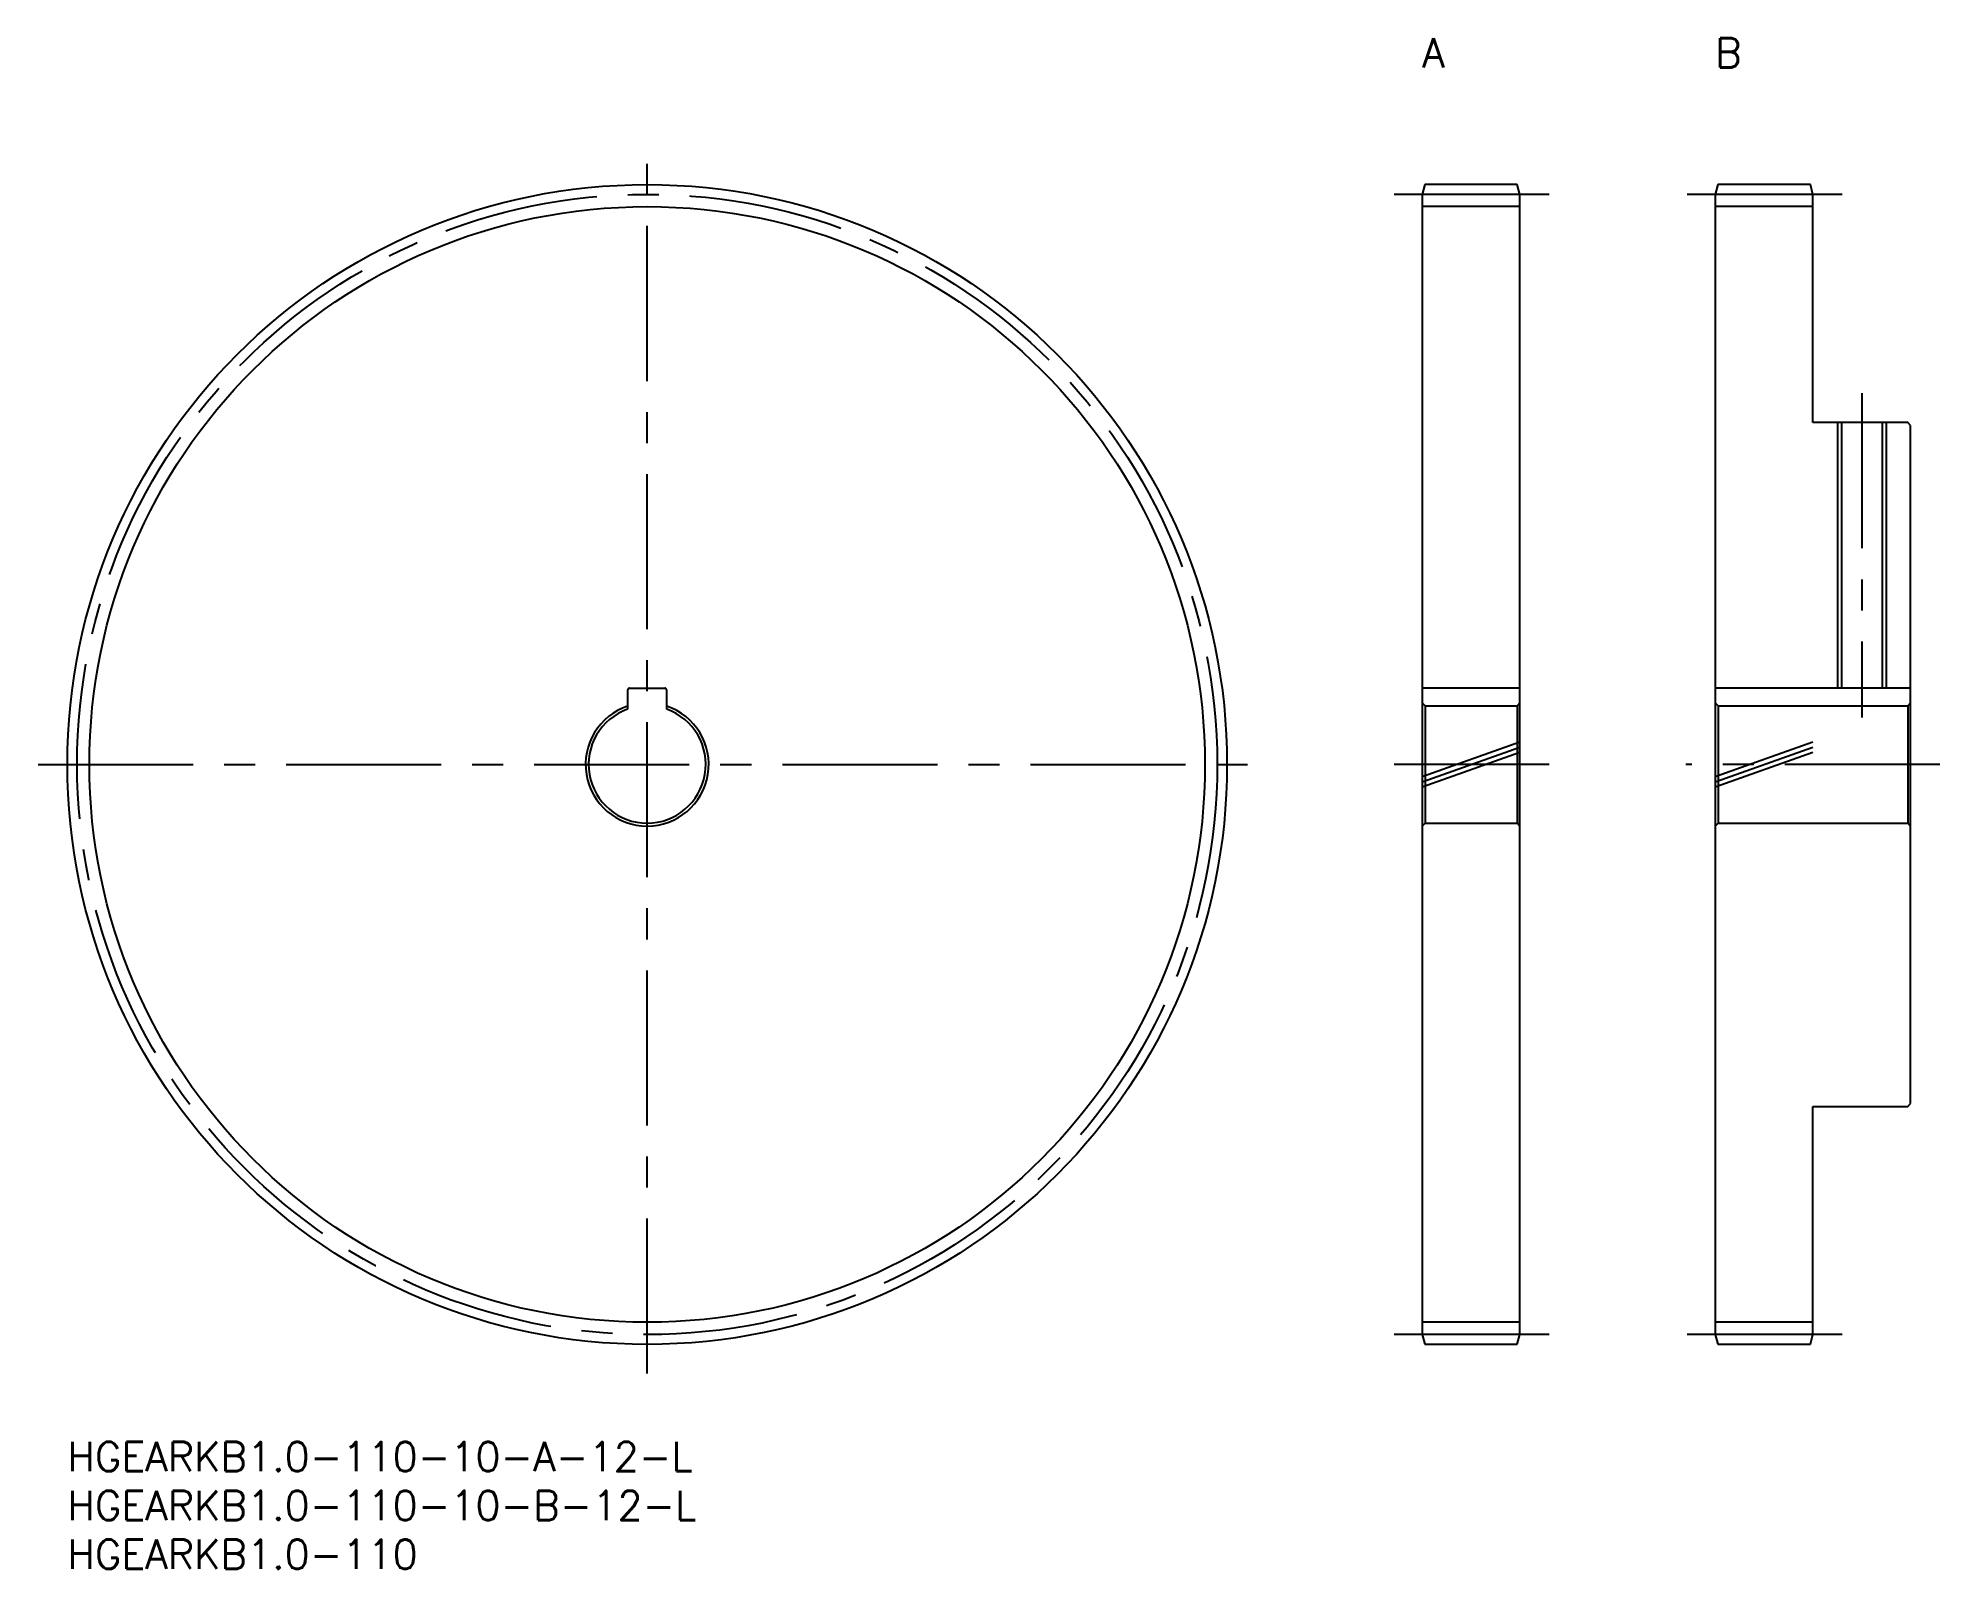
# Model space of a CAD drawing. Extents: x -3 to 192, y -13 to 144.
import ezdxf

# ---------------------------------------------------------------- set-up
doc = ezdxf.new("R2010")
doc.units = 0
doc.header["$LTSCALE"] = 0.5
doc.linetypes.add('CENTER', pattern=[50.8, 31.75, -6.35, 6.35, -6.35])
doc.linetypes.add('PHANTOM', pattern=[63.5, 31.75, -6.35, 6.35, -6.35, 6.35, -6.35])
for name, color, linetype in [('MSM_CENTER', 1, 'CENTER'), ('MSM_CONTINUOUS', 7, 'CONTINUOUS'), ('MSM_IMAGINARY', 6, 'PHANTOM'), ('MSM_NARROW', 5, 'CONTINUOUS'), ('MSM_PART_NUMBER', 7, 'CONTINUOUS')]:
    doc.layers.add(name, color=color, linetype=linetype)
doc.styles.get("Standard").update_dxf_attribs({"font": 'txt.shx', "height": 1, "bigfont": 'bigfont.shx'})

# ---------------------------------------------------------------- blocks, each defined once
blk = doc.blocks.new('*U27')
at = {"layer": 'MSM_PART_NUMBER'}
blk.add_text('A', height=3, dxfattribs=at).set_placement((138.71, 140.71))
blk = doc.blocks.new('*U28')
at = {"layer": 'MSM_PART_NUMBER'}
blk.add_text('B', height=3, dxfattribs=at).set_placement((168.71, 140.71))
blk = doc.blocks.new('*U29')
at = {"layer": 'MSM_PART_NUMBER'}
blk.add_text('HGEARKB1.0-110-10-A-12-L', height=3, dxfattribs=at).set_placement((0, -3))
blk = doc.blocks.new('*U30')
at = {"layer": 'MSM_PART_NUMBER'}
blk.add_text('HGEARKB1.0-110-10-B-12-L', height=3, dxfattribs=at).set_placement((0, -8))
blk = doc.blocks.new('*U31')
at = {"layer": 'MSM_PART_NUMBER'}
blk.add_text('HGEARKB1.0-110', height=3, dxfattribs=at).set_placement((0, -13))

msp = doc.modelspace()

# ---------------------------------------------------------------- linework, layer by layer
at = {"layer": 'MSM_CENTER'}
for p, q in [((59.36, 7), (59.36, 131.71)), ((151.71, 127.71), (135.71, 127.71)), ((181.71, 127.71), (165.71, 127.71)), ((183.71, 107.35), (183.71, 74.15)), ((-3, 69.35), (121.71, 69.35)), ((151.71, 69.35), (135.71, 69.35)), ((191.71, 69.35), (165.71, 69.35)), ((151.71, 11), (135.71, 11)), ((181.71, 11), (165.71, 11))]:
    msp.add_line(p, q, dxfattribs=at)
msp.add_circle((59.36, 69.35), 58.36, dxfattribs=at)
at = {"layer": 'MSM_CONTINUOUS'}
for p, q in [((138.98, 128.71), (138.71, 127.71)), ((148.44, 128.71), (138.98, 128.71)), ((148.71, 127.71), (148.44, 128.71)), ((168.98, 128.71), (168.71, 127.71)), ((178.44, 128.71), (168.98, 128.71)), ((178.71, 127.71), (178.44, 128.71)), ((138.71, 127.71), (138.71, 11)), ((148.71, 11), (148.71, 127.71)), ((168.71, 127.71), (168.71, 11)), ((178.71, 104.35), (178.71, 127.71)), ((148.71, 126.46), (138.71, 126.46)), ((178.71, 126.46), (168.71, 126.46)), ((188.41, 104.35), (178.71, 104.35)), ((181.64, 104.35), (181.64, 77.15)), ((185.78, 104.35), (185.78, 77.15)), ((188.71, 104.05), (188.41, 104.35)), ((188.71, 34.65), (188.71, 104.05)), ((57.36, 76.96), (57.36, 75.01)), ((57.56, 77.15), (61.16, 77.15)), ((61.36, 75.01), (61.36, 76.96)), ((148.71, 77.15), (138.71, 77.15)), ((188.71, 77.15), (168.71, 77.15)), ((139.01, 75.35), (138.71, 75.65)), ((139.01, 75.35), (139.01, 63.35)), ((139.01, 75.35), (148.41, 75.35)), ((148.71, 75.65), (148.41, 75.35)), ((148.41, 75.35), (148.41, 63.35)), ((169.01, 75.35), (168.71, 75.65)), ((169.01, 75.35), (188.41, 75.35)), ((169.01, 75.35), (169.01, 63.35)), ((188.71, 75.65), (188.41, 75.35)), ((188.41, 75.35), (188.41, 63.35)), ((139.01, 63.35), (138.71, 63.05)), ((139.01, 63.35), (148.41, 63.35)), ((148.71, 63.05), (148.41, 63.35)), ((169.01, 63.35), (168.71, 63.05)), ((169.01, 63.35), (188.41, 63.35)), ((188.71, 63.05), (188.41, 63.35)), ((178.71, 11), (178.71, 34.35)), ((178.71, 34.35), (188.41, 34.35)), ((188.41, 34.35), (188.71, 34.65)), ((148.71, 12.25), (138.71, 12.25)), ((178.71, 12.25), (168.71, 12.25)), ((138.71, 11), (138.98, 10)), ((138.98, 10), (148.44, 10)), ((148.44, 10), (148.71, 11)), ((168.71, 11), (168.98, 10)), ((168.98, 10), (178.44, 10)), ((178.44, 10), (178.71, 11))]:
    msp.add_line(p, q, dxfattribs=at)
msp.add_circle((59.36, 69.35), 59.36, dxfattribs=at)
for centre, radius, start, end in [((57.56, 76.96), 0.2, 90, 180), ((61.16, 76.96), 0.2, 0, 90), ((59.36, 69.35), 6.3, 108.5094, 71.4906), ((59.36, 69.35), 6, 109.4712, 70.5288)]:
    msp.add_arc(centre, radius, start, end, dxfattribs=at)
at = {"layer": 'MSM_IMAGINARY'}
for p, q in [((138.71, 68.11), (148.71, 71.66)), ((138.71, 67.58), (148.71, 71.13)), ((138.71, 67.05), (148.71, 70.6)), ((168.71, 68.11), (178.71, 71.66)), ((168.71, 67.58), (178.71, 71.13)), ((168.71, 67.05), (178.71, 70.6))]:
    msp.add_line(p, q, dxfattribs=at)
at = {"layer": 'MSM_NARROW'}
for p, q in [((181.21, 104.35), (181.21, 77.15)), ((186.21, 104.35), (186.21, 77.15))]:
    msp.add_line(p, q, dxfattribs=at)
msp.add_circle((59.36, 69.35), 57.1, dxfattribs=at)

# ---------------------------------------------------------------- block references
at = {"layer": 'MSM_CONTINUOUS'}
for name in ['*U27', '*U28', '*U29', '*U30', '*U31']:
    msp.add_blockref(name, (0, 0), dxfattribs=at)

doc.saveas('drawing.dxf')
